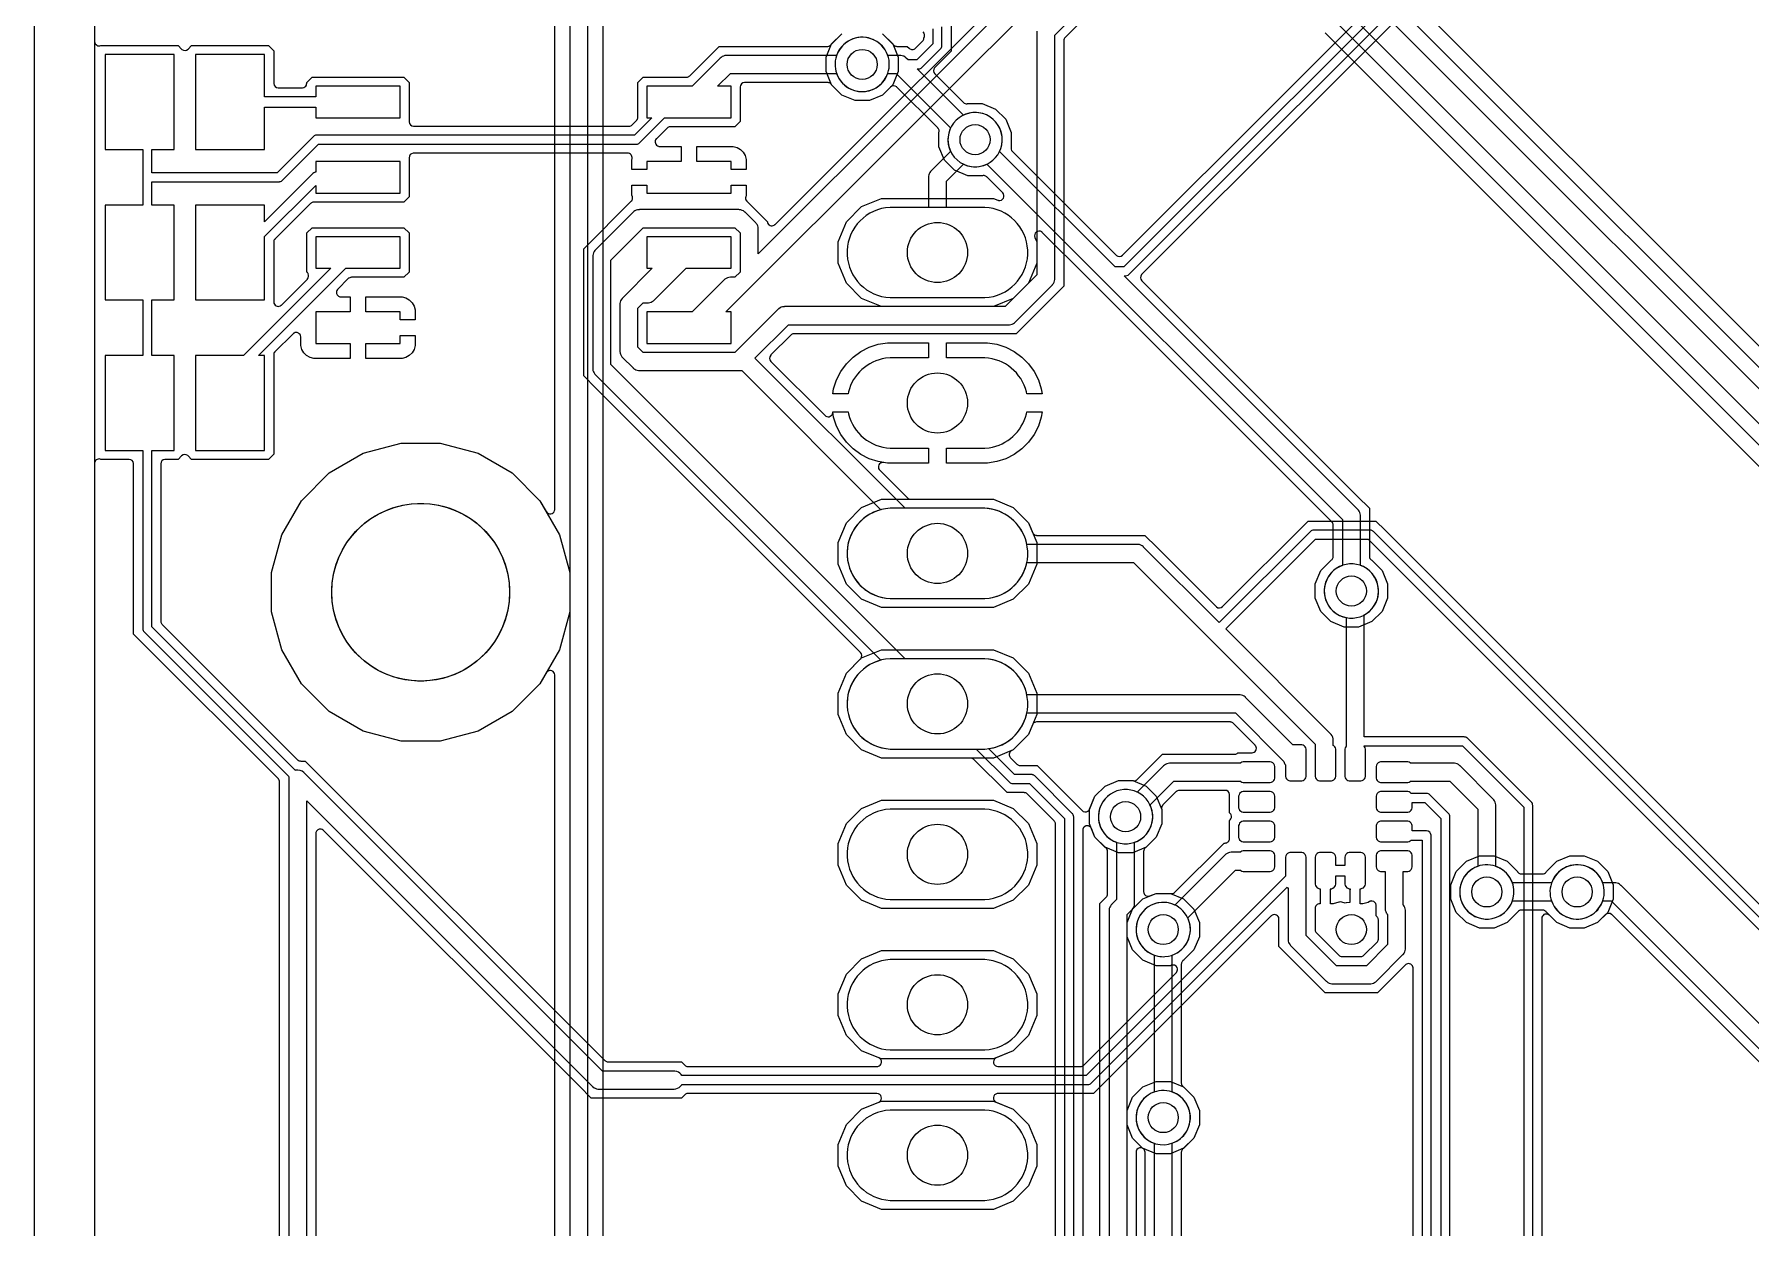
# Model space of a CAD drawing. Header units: millimetres. Extents: x 1.3 to 44.8, y 11.4 to 81.9.
# Drawn here: x 1.27 to 30.23, y 29.89 to 50.04 of the extents above; entities that cross this region are included whole.
import ezdxf

# ---------------------------------------------------------------- set-up
doc = ezdxf.new("R2010")
doc.units = ezdxf.units.MM

msp = doc.modelspace()

# ---------------------------------------------------------------- linework, layer by layer
at = {"layer": '16_copper'}
for points in [[(10.306, 52.11), (10.306, 29.329), (10.041, 29.329), (10.041, 27.821), (11.549, 27.821), (11.549, 29.329), (10.611, 29.329), (10.611, 52.173)], [(10.865, 52.342), (10.865, 29.659)]]:
    msp.add_lwpolyline(points, dxfattribs=at)
for points in [[(10.052, 29.659), (10.052, 39.222), (10.052, 39.223), (10.052, 39.225, 0.645603), (9.923, 39.276), (9.916, 39.268), (9.911, 39.262, 0.009562), (9.91, 39.26), (9.803, 39.075), (9.335, 38.607), (8.761, 38.275), (8.121, 38.104), (7.459, 38.104), (6.819, 38.275), (6.245, 38.607), (5.777, 39.075), (5.445, 39.649), (5.274, 40.289), (5.274, 40.951), (5.445, 41.591), (5.777, 42.165), (6.245, 42.633), (6.819, 42.965), (7.459, 43.136), (8.121, 43.136), (8.761, 42.965), (9.335, 42.633), (9.803, 42.165), (9.91, 41.98), (9.911, 41.979), (9.912, 41.977, 0.645601), (10.049, 41.998), (10.051, 42.008), (10.052, 42.016, 0.009568), (10.052, 42.018), (10.052, 51.973)], [(25.629, 51.658), (19.957, 45.987), (19.954, 45.982, 0.39257), (19.957, 45.879), (23.599, 42.237), (23.8, 42.036), (23.8, 41.224), (23.8, 41.223), (23.8, 41.221, 0.203171), (23.829, 41.165), (23.838, 41.16), (24.012, 40.985), (24.105, 40.761), (24.105, 40.519), (24.012, 40.295), (23.84, 40.123), (23.616, 40.03), (23.374, 40.03), (23.15, 40.123), (22.978, 40.295), (22.885, 40.519), (22.885, 40.761), (22.978, 40.985), (23.152, 41.159), (23.154, 41.16), (23.162, 41.165, 0.155276), (23.187, 41.204), (23.189, 41.214), (23.19, 41.222, 0.007865), (23.19, 41.224), (23.19, 41.752), (23.189, 41.761), (23.188, 41.769, 0.087654), (23.178, 41.794), (23.173, 41.799), (23.168, 41.806), (19.04, 45.934), (18.28, 46.694), (18.275, 46.698), (18.269, 46.703, 0.747777), (18.156, 46.611), (18.186, 46.537), (18.186, 46.173), (18.047, 45.837), (17.79, 45.58), (17.454, 45.441), (15.566, 45.441), (15.23, 45.58), (14.973, 45.837), (14.834, 46.173), (14.834, 46.537), (14.973, 46.873), (15.23, 47.13), (15.566, 47.269), (17.454, 47.269), (17.528, 47.239), (17.535, 47.237), (17.541, 47.235, 0.747787), (17.611, 47.363), (17.343, 47.631), (17.341, 47.632), (17.34, 47.633, 0.20317), (17.28, 47.653), (17.27, 47.65), (17.024, 47.65), (16.8, 47.743), (16.628, 47.915), (16.535, 48.139), (16.535, 48.385), (16.536, 48.387), (16.538, 48.396, 0.155311), (16.529, 48.441), (16.522, 48.45), (16.518, 48.456, 0.007911), (16.516, 48.458), (15.827, 49.147), (15.822, 49.15, 0.39257), (15.719, 49.147), (15.585, 49.013), (15.361, 48.92), (15.119, 48.92), (14.895, 49.013), (14.723, 49.185), (14.63, 49.409), (14.63, 49.651), (14.723, 49.875), (14.895, 50.047)], [(16.434, 50.133), (16.434, 49.879), (16.161, 49.606), (16.014, 49.606), (15.983, 49.638, 0.172365), (15.891, 49.682), (15.875, 49.682), (15.672, 49.682), (15.651, 49.733, 1), (14.829, 49.327), (14.859, 49.275, 0.617657), (15.672, 49.378), (15.812, 49.378), (16.732, 48.458), (16.711, 48.407, 0.663819), (17.343, 47.847), (23.343, 41.847), (23.343, 41.072), (23.292, 41.051, 1), (23.698, 40.229), (23.75, 40.259, 0.617657), (23.647, 41.072), (23.647, 41.91), (23.647, 41.916), (23.647, 41.921, 0.153128), (23.613, 42.006), (23.603, 42.018), (19.659, 45.961), (19.685, 45.961, 0.14431), (19.726, 45.973), (19.732, 45.978), (19.739, 45.984), (25.454, 51.699)], [(25.324, 51.784), (19.653, 46.114), (19.507, 46.114), (17.558, 48.062), (17.579, 48.113, 0.663819), (16.947, 48.673), (16.167, 49.454), (16.192, 49.454, 0.14431), (16.234, 49.466), (16.239, 49.471), (16.246, 49.476), (16.564, 49.794), (16.569, 49.8), (16.574, 49.807, 0.087651), (16.584, 49.831), (16.585, 49.839), (16.586, 49.847), (16.586, 50.165)], [(16.739, 50.26), (16.739, 49.753), (16.465, 49.479), (16.461, 49.474, 0.39257), (16.465, 49.371), (16.947, 48.889), (16.949, 48.888), (16.95, 48.887, 0.20317), (17.01, 48.867), (17.02, 48.87), (17.266, 48.87), (17.49, 48.777), (17.662, 48.605), (17.755, 48.381), (17.755, 48.135), (17.754, 48.133), (17.752, 48.124, 0.155311), (17.761, 48.079), (17.768, 48.07), (17.772, 48.064, 0.007911), (17.774, 48.062), (19.471, 46.365), (19.471, 46.365), (19.526, 46.31), (19.531, 46.306, 0.392527), (19.634, 46.31), (25.149, 51.825)], [(2.286, 50.876), (2.286, 12.522), (2.287, 12.517, 0.392588), (2.362, 12.446), (40.196, 12.446)], [(15.585, 50.047), (15.759, 49.873), (15.76, 49.871), (15.765, 49.863, 0.155365), (15.804, 49.838), (15.814, 49.836), (15.822, 49.835, 0.007957), (15.824, 49.835), (16.001, 49.835), (16.034, 49.802, 0.414222), (16.142, 49.802), (16.259, 49.92), (16.264, 49.927), (16.27, 49.933, 0.087664), (16.28, 49.958), (16.28, 49.965), (16.281, 49.974, 0.331252), (16.269, 50.08)], [(18.504, 21.178), (18.504, 36.704), (18.503, 36.712), (18.502, 36.721, 0.087654), (18.492, 36.745), (18.487, 36.751), (18.482, 36.758), (18.025, 37.214), (18.018, 37.219), (18.012, 37.225, 0.087651), (17.987, 37.235), (17.98, 37.235), (17.971, 37.236), (17.685, 37.236), (17.123, 37.798), (17.117, 37.803), (17.11, 37.809, 0.087651), (17.086, 37.819), (17.078, 37.819), (17.07, 37.821), (15.566, 37.821), (15.23, 37.96), (14.973, 38.217), (14.834, 38.553), (14.834, 38.917), (14.973, 39.253), (15.23, 39.51), (15.566, 39.649), (17.454, 39.649), (17.79, 39.51), (18.047, 39.253), (18.186, 38.917), (18.186, 38.553), (18.047, 38.217), (17.79, 37.96), (17.767, 37.95, 0.458562), (17.731, 37.841), (17.736, 37.835), (17.742, 37.826), (17.852, 37.716), (17.859, 37.711), (17.866, 37.705, 0.087664), (17.89, 37.695), (17.898, 37.695), (17.906, 37.694), (18.192, 37.694), (18.348, 37.537), (18.954, 36.932), (18.961, 36.926), (18.969, 36.92, 0.383473), (19.069, 36.941), (19.072, 36.948), (19.078, 36.957), (19.168, 37.175), (19.34, 37.347), (19.564, 37.44), (19.806, 37.44), (20.03, 37.347), (20.202, 37.175), (20.295, 36.951), (20.295, 36.709), (20.202, 36.485), (20.028, 36.311), (20.026, 36.31), (20.018, 36.305, 0.155365), (19.993, 36.266), (19.991, 36.256), (19.99, 36.248, 0.007957), (19.99, 36.246), (19.99, 35.562), (19.991, 35.553), (19.992, 35.543, 0.383472), (20.077, 35.487), (20.085, 35.489), (20.095, 35.492), (20.199, 35.535), (20.441, 35.535), (20.665, 35.442), (20.837, 35.27), (20.93, 35.046), (20.93, 34.804), (20.837, 34.58), (20.663, 34.406), (20.661, 34.405), (20.653, 34.4, 0.155365), (20.628, 34.361), (20.626, 34.351), (20.625, 34.343, 0.007957), (20.625, 34.341), (20.625, 32.334), (20.625, 32.333), (20.625, 32.331), (20.626, 32.323), (20.626, 32.323), (20.627, 32.322), (20.628, 32.313, 0.009963), (20.629, 32.31), (20.632, 32.303), (20.633, 32.302), (20.634, 32.301), (20.637, 32.293, 0.010141), (20.639, 32.29), (20.643, 32.286), (20.645, 32.284), (20.647, 32.282), (20.651, 32.277, 0.01039), (20.654, 32.275), (20.659, 32.272), (20.661, 32.27), (20.663, 32.269), (20.837, 32.095), (20.93, 31.871), (20.93, 31.629), (20.837, 31.405), (20.665, 31.233), (20.441, 31.14), (20.199, 31.14), (19.968, 31.236), (19.959, 31.238), (19.949, 31.241, 0.383481), (19.865, 31.184), (19.864, 31.176), (19.863, 31.166), (19.863, 24.122)], [(18.809, 21.304), (18.809, 36.83), (18.807, 36.838), (18.807, 36.847, 0.087654), (18.797, 36.871), (18.792, 36.877), (18.786, 36.884), (18.151, 37.519), (18.145, 37.524), (18.138, 37.529, 0.087651), (18.114, 37.539), (18.106, 37.54), (18.098, 37.541), (17.812, 37.541), (17.373, 37.979), (17.384, 37.98, 0.906347), (17.309, 39.497), (15.711, 39.497), (15.636, 39.49, 0.906347), (15.711, 37.973), (17.164, 37.973), (17.726, 37.411), (17.733, 37.406), (17.739, 37.401, 0.087651), (17.764, 37.391), (17.771, 37.39), (17.78, 37.389), (18.066, 37.389), (18.656, 36.798), (18.656, 21.273)], [(19.71, 24.028), (19.71, 35.178), (19.793, 35.26), (19.796, 35.264), (19.801, 35.268, 0.153125), (19.837, 35.352), (19.837, 35.368), (19.837, 36.398), (19.888, 36.419, 1), (19.482, 37.241), (19.43, 37.211, 0.617657), (19.533, 36.398), (19.533, 35.431), (19.45, 35.348), (19.447, 35.344), (19.442, 35.34, 0.153125), (19.406, 35.256), (19.406, 35.241), (19.406, 23.964)], [(19.253, 23.838), (19.253, 35.367), (19.358, 35.472), (19.363, 35.478), (19.368, 35.485, 0.087651), (19.378, 35.509), (19.379, 35.517), (19.38, 35.525), (19.38, 36.246), (19.38, 36.247), (19.38, 36.249, 0.203178), (19.351, 36.305), (19.342, 36.311), (19.168, 36.485), (19.108, 36.631), (19.107, 36.632), (19.106, 36.634, 0.061759), (19.097, 36.649), (19.095, 36.651), (19.095, 36.652), (19.091, 36.655), (19.087, 36.659, 0.026522), (19.081, 36.664), (19.079, 36.665), (19.078, 36.666), (19.074, 36.668), (19.069, 36.671, 0.026514), (19.061, 36.674), (19.059, 36.674), (19.058, 36.675), (19.054, 36.675), (19.048, 36.677, 0.026523), (19.04, 36.678), (19.038, 36.678), (19.037, 36.678), (19.037, 36.678), (19.035, 36.677), (19.033, 36.677), (19.026, 36.677, 0.026518), (19.018, 36.675), (19.016, 36.675), (19.016, 36.674), (19.013, 36.673), (19.012, 36.673), (19.005, 36.671, 0.026515), (18.998, 36.667), (18.996, 36.666), (18.996, 36.665), (18.993, 36.663), (18.993, 36.663), (18.987, 36.659, 0.026517), (18.981, 36.653), (18.98, 36.652), (18.98, 36.651), (18.977, 36.647), (18.973, 36.642, 0.026524), (18.969, 36.635), (18.968, 36.634), (18.968, 36.633), (18.966, 36.628), (18.964, 36.622, 0.026518), (18.962, 36.614), (18.962, 36.613), (18.962, 36.612), (18.962, 36.607), (18.961, 36.602), (18.961, 21.399)]]:
    msp.add_lwpolyline(points, format="xyb", dxfattribs=at)
for points in [[(17.384, 45.6, 0.906347), (17.309, 47.117), (15.711, 47.117), (15.636, 47.11, 0.906347), (15.711, 45.593), (17.309, 45.593)], [(14.743, 43.967), (14.757, 44.053), (14.806, 44.205), (14.879, 44.348), (14.973, 44.477), (15.086, 44.59), (15.215, 44.684), (15.358, 44.757), (15.51, 44.806), (15.668, 44.831), (16.358, 44.831), (16.358, 44.577), (15.711, 44.577), (15.636, 44.57, 0.303346), (15.008, 44), (15.001, 43.967)], [(18.019, 43.967), (18.012, 44, 0.330355), (17.309, 44.577), (16.662, 44.577), (16.662, 44.831), (17.352, 44.831), (17.51, 44.806), (17.662, 44.757), (17.805, 44.684), (17.934, 44.59), (18.047, 44.477), (18.141, 44.348), (18.214, 44.205), (18.263, 44.053), (18.277, 43.967)], [(15.668, 42.799), (15.51, 42.824), (15.358, 42.873), (15.215, 42.946), (15.086, 43.04), (14.973, 43.153), (14.879, 43.282), (14.806, 43.425), (14.757, 43.577), (14.743, 43.663), (15.001, 43.663), (15.008, 43.63, 0.330355), (15.711, 43.053), (16.358, 43.053), (16.358, 42.799)], [(16.662, 42.799), (16.662, 43.053), (17.309, 43.053), (17.384, 43.06, 0.303346), (18.012, 43.63), (18.019, 43.663), (18.277, 43.663), (18.263, 43.577), (18.214, 43.425), (18.141, 43.282), (18.047, 43.153), (17.934, 43.04), (17.805, 42.946), (17.662, 42.873), (17.51, 42.824), (17.352, 42.799)], [(17.384, 40.52, 0.906347), (17.309, 42.037), (15.711, 42.037), (15.636, 42.03, 0.906347), (15.711, 40.513), (17.309, 40.513)], [(17.384, 35.44, 0.906347), (17.309, 36.957), (15.711, 36.957), (15.636, 36.95, 0.906347), (15.711, 35.433), (17.309, 35.433)], [(25.66, 34.95), (25.436, 35.043), (25.264, 35.215), (25.171, 35.439), (25.171, 35.681), (25.264, 35.905), (25.436, 36.077), (25.66, 36.17), (25.902, 36.17), (26.126, 36.077), (26.3, 35.903), (26.301, 35.901), (26.306, 35.893, 0.145663), (26.345, 35.868), (26.355, 35.866), (26.363, 35.865, 0.00724), (26.365, 35.865), (26.721, 35.865), (26.722, 35.865), (26.724, 35.865, 0.203178), (26.78, 35.894), (26.786, 35.903), (26.96, 36.077), (27.184, 36.17), (27.426, 36.17), (27.65, 36.077), (27.822, 35.905), (27.915, 35.681), (27.915, 35.439), (27.822, 35.215), (27.65, 35.043), (27.426, 34.95), (27.184, 34.95), (26.96, 35.043), (26.786, 35.217), (26.785, 35.219), (26.78, 35.227, 0.155365), (26.741, 35.252), (26.731, 35.254), (26.723, 35.255, 0.007957), (26.721, 35.255), (26.365, 35.255), (26.364, 35.255), (26.362, 35.255, 0.203178), (26.306, 35.226), (26.3, 35.217), (26.126, 35.043), (25.902, 34.95)], [(25.87, 35.111, 0.264713), (26.213, 35.408), (26.873, 35.408), (26.894, 35.357, 1), (27.716, 35.763), (27.686, 35.815, 0.617657), (26.873, 35.712), (26.213, 35.712), (26.192, 35.763, 1), (25.37, 35.357), (25.4, 35.305, 0.267948), (25.811, 35.103)], [(20.409, 31.301, 0.762538), (20.472, 32.182), (20.472, 34.493), (20.523, 34.514, 1), (20.117, 35.336), (20.065, 35.306, 0.617657), (20.168, 34.493), (20.168, 32.182), (20.117, 32.161, 0.82068), (20.35, 31.293)], [(17.384, 32.9, 0.906347), (17.309, 34.417), (15.711, 34.417), (15.636, 34.41, 0.906347), (15.711, 32.893), (17.309, 32.893)], [(17.384, 30.36, 0.906347), (17.309, 31.877), (15.711, 31.877), (15.636, 31.87, 0.906347), (15.711, 30.353), (17.309, 30.353)]]:
    msp.add_lwpolyline(points, format="xyb", close=True, dxfattribs=at)
for points in [[(15.566, 40.361), (15.23, 40.5), (14.973, 40.757), (14.834, 41.093), (14.834, 41.457), (14.973, 41.793), (15.23, 42.05), (15.566, 42.189), (17.454, 42.189), (17.79, 42.05), (18.047, 41.793), (18.186, 41.457), (18.186, 41.093), (18.047, 40.757), (17.79, 40.5), (17.454, 40.361)], [(15.566, 35.281), (15.23, 35.42), (14.973, 35.677), (14.834, 36.013), (14.834, 36.377), (14.973, 36.713), (15.23, 36.97), (15.566, 37.109), (17.454, 37.109), (17.79, 36.97), (18.047, 36.713), (18.186, 36.377), (18.186, 36.013), (18.047, 35.677), (17.79, 35.42), (17.454, 35.281)], [(15.566, 32.741), (15.23, 32.88), (14.973, 33.137), (14.834, 33.473), (14.834, 33.837), (14.973, 34.173), (15.23, 34.43), (15.566, 34.569), (17.454, 34.569), (17.79, 34.43), (18.047, 34.173), (18.186, 33.837), (18.186, 33.473), (18.047, 33.137), (17.79, 32.88), (17.454, 32.741)], [(15.566, 30.201), (15.23, 30.34), (14.973, 30.597), (14.834, 30.933), (14.834, 31.297), (14.973, 31.633), (15.23, 31.89), (15.566, 32.029), (17.454, 32.029), (17.79, 31.89), (18.047, 31.633), (18.186, 31.297), (18.186, 30.933), (18.047, 30.597), (17.79, 30.34), (17.454, 30.201)]]:
    msp.add_lwpolyline(points, close=True, dxfattribs=at)
at = {"layer": '1_copper'}
for points in [[(2.286, 62.277), (2.286, 49.917), (2.286, 49.914), (2.286, 49.911, 0.462204), (2.394, 49.847), (3.695, 49.847), (3.756, 49.787), (3.761, 49.783, 0.39257), (3.864, 49.787), (3.925, 49.847), (5.219, 49.847), (5.309, 49.758), (5.309, 49.212), (5.309, 49.207, 0.392588), (5.385, 49.136), (5.791, 49.136), (5.797, 49.137, 0.274649), (5.861, 49.181), (5.862, 49.187, 0.06361), (5.867, 49.212), (5.867, 49.225), (5.957, 49.314), (7.505, 49.314), (7.595, 49.225), (7.595, 48.565), (7.595, 48.559, 0.392588), (7.671, 48.489), (11.304, 48.489), (11.312, 48.49), (11.321, 48.49, 0.087654), (11.345, 48.501), (11.351, 48.506), (11.358, 48.511), (11.433, 48.586), (11.436, 48.591), (11.437, 48.591), (11.438, 48.593), (11.438, 48.593), (11.444, 48.6, 0.01577), (11.446, 48.604), (11.448, 48.608), (11.449, 48.61), (11.45, 48.613), (11.453, 48.62, 0.015767), (11.454, 48.624), (11.454, 48.628), (11.455, 48.631), (11.455, 48.635), (11.455, 48.64), (11.455, 49.225), (11.545, 49.314), (12.275, 49.314), (12.284, 49.315), (12.292, 49.316, 0.087654), (12.317, 49.326), (12.322, 49.331), (12.329, 49.336), (12.828, 49.835), (14.656, 49.835), (14.657, 49.835), (14.659, 49.835, 0.203178), (14.715, 49.864), (14.721, 49.873), (14.895, 50.047)], [(15.585, 50.047), (15.757, 49.875), (15.85, 49.651), (15.85, 49.409), (15.757, 49.185), (15.585, 49.013), (15.361, 48.92), (15.119, 48.92), (14.895, 49.013), (14.721, 49.187), (14.72, 49.189), (14.715, 49.197, 0.155365), (14.676, 49.222), (14.666, 49.224), (14.658, 49.225, 0.007957), (14.656, 49.225), (13.259, 49.225), (13.253, 49.224, 0.392588), (13.183, 49.149), (13.183, 48.565), (13.093, 48.476), (12.001, 48.476), (11.992, 48.475), (11.984, 48.474, 0.087654), (11.959, 48.464), (11.954, 48.459), (11.947, 48.454), (11.769, 48.276), (11.767, 48.274), (11.765, 48.272, 0.54841), (11.802, 48.149), (11.811, 48.147), (11.818, 48.146, 0.015781), (11.823, 48.146), (12.186, 48.146), (12.186, 47.892), (11.608, 47.892), (11.608, 47.758), (11.354, 47.758), (11.354, 47.925), (11.357, 47.935, 0.029503), (11.358, 47.944), (11.358, 47.945, 0.455118), (11.283, 48.031), (7.671, 48.031), (7.665, 48.031, 0.392588), (7.595, 47.955), (7.595, 47.295), (7.505, 47.206), (5.986, 47.206), (5.978, 47.205), (5.969, 47.204, 0.087654), (5.945, 47.194), (5.939, 47.189), (5.932, 47.184), (5.331, 46.582), (5.326, 46.575), (5.32, 46.569, 0.087651), (5.31, 46.544), (5.31, 46.537), (5.309, 46.528), (5.309, 45.521), (5.309, 45.518), (5.309, 45.516, 0.54841), (5.422, 45.455), (5.429, 45.46), (5.435, 45.464, 0.015772), (5.439, 45.467), (5.878, 45.907), (5.881, 45.911, 0.294787), (5.893, 45.993), (5.891, 45.998, 0.048468), (5.878, 46.015), (5.867, 46.025), (5.867, 46.685), (5.957, 46.774), (7.505, 46.774), (7.595, 46.685), (7.595, 46.025), (7.505, 45.936), (6.621, 45.936), (6.613, 45.935), (6.604, 45.934, 0.087654), (6.58, 45.924), (6.574, 45.919), (6.567, 45.914), (6.39, 45.736), (6.388, 45.733), (6.386, 45.732, 0.54841), (6.423, 45.609), (6.431, 45.607), (6.439, 45.606, 0.015781), (6.443, 45.606), (6.598, 45.606), (6.598, 45.352), (6.02, 45.352), (6.02, 44.818), (6.598, 44.818), (6.598, 44.564), (5.986, 44.564), (5.922, 44.582), (5.864, 44.615), (5.817, 44.662), (5.783, 44.72), (5.766, 44.785), (5.766, 44.928), (5.765, 44.931), (5.766, 44.934, 0.54841), (5.652, 44.995), (5.645, 44.989), (5.639, 44.985, 0.015772), (5.636, 44.982), (5.331, 44.677), (5.326, 44.67), (5.32, 44.664, 0.087651), (5.31, 44.639), (5.31, 44.632), (5.309, 44.623), (5.309, 42.952), (5.219, 42.863), (3.925, 42.863), (3.864, 42.923), (3.859, 42.927, 0.392527), (3.756, 42.923), (3.695, 42.863), (3.48, 42.863), (3.474, 42.862, 0.392588), (3.404, 42.786), (3.404, 40.131), (3.405, 40.123), (3.405, 40.114, 0.087654), (3.416, 40.09), (3.421, 40.084), (3.426, 40.077), (5.711, 37.792), (5.718, 37.787), (5.724, 37.782, 0.087651), (5.749, 37.772), (5.756, 37.771), (5.765, 37.77), (5.841, 37.77), (10.899, 32.712), (10.906, 32.707), (10.912, 32.702, 0.087651), (10.937, 32.692), (10.944, 32.691), (10.953, 32.69), (12.191, 32.69), (12.245, 32.636), (12.252, 32.631), (12.258, 32.625, 0.087651), (12.283, 32.615), (12.29, 32.615), (12.299, 32.614), (15.49, 32.614), (15.496, 32.615), (15.503, 32.615, 0.74779), (15.519, 32.76), (15.23, 32.88), (14.973, 33.137), (14.834, 33.473), (14.834, 33.837), (14.973, 34.173), (15.23, 34.43), (15.566, 34.569), (17.454, 34.569), (17.79, 34.43), (18.047, 34.173), (18.186, 33.837), (18.186, 33.473), (18.047, 33.137), (17.79, 32.88), (17.501, 32.76), (17.495, 32.757), (17.489, 32.754, 0.747777), (17.53, 32.614), (18.924, 32.614), (18.932, 32.615), (18.941, 32.615, 0.087654), (18.965, 32.626), (18.971, 32.631), (18.978, 32.636), (20.539, 34.197), (20.543, 34.203), (20.548, 34.208, 0.037219), (20.554, 34.221), (20.557, 34.227), (20.558, 34.231), (20.559, 34.235, 0.344535), (20.519, 34.319), (20.515, 34.321), (20.511, 34.323, 0.147906), (20.456, 34.321), (20.441, 34.315), (20.199, 34.315), (19.975, 34.408), (19.803, 34.58), (19.71, 34.804), (19.71, 35.046), (19.803, 35.27), (19.975, 35.442), (20.199, 35.535), (20.445, 35.535), (20.447, 35.534), (20.456, 35.532, 0.155311), (20.501, 35.541), (20.51, 35.548), (20.516, 35.552, 0.007911), (20.518, 35.554), (21.349, 36.385), (21.364, 36.385, 0.414214), (21.44, 36.461), (21.44, 36.767), (21.45, 36.776, 0.304972), (21.466, 36.859), (21.465, 36.862, 0.062487), (21.45, 36.884), (21.44, 36.893), (21.44, 37.199), (21.44, 37.205, 0.392588), (21.364, 37.275), (20.593, 37.275), (20.584, 37.274), (20.576, 37.273, 0.087654), (20.551, 37.263), (20.546, 37.258), (20.539, 37.253), (20.314, 37.028), (20.313, 37.026), (20.312, 37.025, 0.20317), (20.292, 36.965), (20.295, 36.955), (20.295, 36.709), (20.202, 36.485), (20.03, 36.313), (19.806, 36.22), (19.564, 36.22), (19.34, 36.313), (19.168, 36.485), (19.075, 36.709), (19.075, 36.951), (19.168, 37.175), (19.34, 37.347), (19.564, 37.44), (19.81, 37.44), (19.812, 37.439), (19.821, 37.437, 0.155311), (19.866, 37.446), (19.875, 37.453), (19.881, 37.457, 0.007911), (19.883, 37.459), (20.309, 37.885), (21.527, 37.885), (21.535, 37.886), (21.544, 37.887, 0.068052), (21.568, 37.897), (21.574, 37.902), (21.581, 37.907), (21.581, 37.907), (21.815, 37.907), (21.818, 37.908), (21.821, 37.908, 0.54841), (21.882, 38.021), (21.876, 38.028), (21.872, 38.034, 0.015772), (21.869, 38.037), (21.499, 38.408), (21.492, 38.413), (21.485, 38.418, 0.087651), (21.461, 38.428), (21.454, 38.429), (21.445, 38.43), (18.186, 38.43), (18.185, 38.43), (18.183, 38.43, 0.218346), (18.127, 38.401), (18.121, 38.392), (18.117, 38.385, 0.007876), (18.116, 38.383), (18.047, 38.217), (17.79, 37.96), (17.454, 37.821), (15.566, 37.821), (15.23, 37.96), (14.973, 38.217), (14.834, 38.553), (14.834, 38.917), (14.973, 39.253), (15.213, 39.493), (15.216, 39.498, 0.39257), (15.213, 39.601), (10.742, 44.072), (10.541, 44.273), (10.541, 46.417), (11.343, 47.219), (11.347, 47.225), (11.352, 47.23, 0.093899), (11.363, 47.257), (11.364, 47.264), (11.365, 47.272, 0.015624), (11.365, 47.278), (11.363, 47.285), (11.363, 47.292), (11.354, 47.325), (11.354, 47.492), (11.608, 47.492), (11.608, 47.358), (13.03, 47.358), (13.03, 47.492), (13.284, 47.492), (13.284, 47.325), (13.275, 47.292, 0.218345), (13.286, 47.23), (13.291, 47.225), (13.295, 47.219), (13.439, 47.075), (13.641, 46.873), (13.642, 46.868), (13.643, 46.86, 0.481315), (13.753, 46.815), (13.76, 46.821), (13.766, 46.825, 0.015772), (13.77, 46.828), (18.682, 51.74)], [(18.7, 51.543), (13.487, 46.33), (13.487, 46.748), (13.487, 46.754), (13.487, 46.759, 0.153128), (13.453, 46.844), (13.443, 46.856), (13.264, 47.034), (13.26, 47.038), (13.256, 47.042, 0.153125), (13.172, 47.078), (13.156, 47.079), (11.482, 47.079), (11.476, 47.078), (11.47, 47.078, 0.153128), (11.385, 47.045), (11.374, 47.034), (10.738, 46.399), (10.734, 46.394), (10.73, 46.39, 0.153125), (10.694, 46.306), (10.693, 46.291), (10.693, 44.399), (10.694, 44.394), (10.694, 44.388, 0.153128), (10.728, 44.303), (10.738, 44.291), (15.556, 39.473), (15.491, 39.453, 0.820679), (15.711, 37.973), (17.309, 37.973), (17.384, 37.98, 0.303346), (18.012, 38.55), (18.019, 38.583), (21.54, 38.583), (22.358, 37.764), (22.358, 37.76, 0.101645), (22.383, 37.703), (22.383, 37.703), (22.383, 37.511), (22.389, 37.489), (22.4, 37.469), (22.417, 37.452), (22.437, 37.441), (22.459, 37.435), (22.657, 37.435), (22.679, 37.441), (22.699, 37.452), (22.715, 37.469), (22.727, 37.489), (22.733, 37.511), (22.733, 37.969), (22.727, 37.991), (22.715, 38.011), (22.699, 38.028), (22.679, 38.039), (22.657, 38.045), (22.508, 38.045), (21.71, 38.843), (21.706, 38.846), (21.702, 38.851, 0.153125), (21.618, 38.887), (21.603, 38.887), (18.019, 38.887), (18.012, 38.92, 0.330355), (17.309, 39.497), (15.964, 39.497), (10.998, 44.462), (10.998, 46.228), (11.545, 46.774), (13.093, 46.774), (13.183, 46.685), (13.183, 46.025), (13.093, 45.936), (13.018, 45.936, 0.172369), (12.921, 45.902), (12.91, 45.891), (12.37, 45.352), (11.608, 45.352), (11.608, 44.818), (13.03, 44.818), (13.03, 45.352), (12.94, 45.352), (18.871, 51.283)], [(23.723, 50.71), (40.513, 33.92), (40.513, 29.235), (40.366, 29.235), (39.98, 28.849), (39.98, 28.301), (40.366, 27.915), (40.914, 27.915), (41.3, 28.301), (41.3, 28.849), (40.914, 29.235), (40.767, 29.235), (40.767, 33.973), (40.766, 33.978), (40.767, 33.983, 0.111436), (40.75, 34.037), (40.745, 34.042), (40.74, 34.051), (40.734, 34.057), (40.73, 34.062), (23.94, 50.853)], [(34.344, 31.169), (23.866, 41.646), (23.86, 41.651), (23.853, 41.657, 0.087651), (23.829, 41.667), (23.821, 41.668), (23.812, 41.669), (22.86, 41.669), (22.852, 41.667), (22.843, 41.667, 0.087654), (22.819, 41.657), (22.813, 41.652), (22.806, 41.646), (21.266, 40.107), (19.99, 41.383), (19.986, 41.386), (19.982, 41.391, 0.153125), (19.898, 41.427), (19.883, 41.427), (18.019, 41.427), (18.012, 41.46, 0.330355), (17.309, 42.037), (15.964, 42.037), (13.43, 44.571), (13.994, 45.136), (17.714, 45.136), (17.72, 45.136), (17.725, 45.136, 0.153128), (17.81, 45.17), (17.822, 45.18), (18.447, 45.805), (18.45, 45.81), (18.454, 45.814, 0.153125), (18.49, 45.897), (18.491, 45.913), (18.491, 50.026), (19.113, 50.648)], [(19.154, 50.473), (18.666, 49.985), (18.661, 49.978), (18.655, 49.972, 0.087651), (18.645, 49.947), (18.645, 49.94), (18.644, 49.931), (18.644, 45.787), (17.84, 44.983), (14.089, 44.983), (14.081, 44.982), (14.072, 44.982, 0.087654), (14.048, 44.971), (14.048, 44.971), (14.042, 44.966), (14.035, 44.961), (13.699, 44.625), (13.696, 44.62, 0.39257), (13.699, 44.517), (14.613, 43.603), (14.62, 43.597), (14.627, 43.592, 0.566438), (14.743, 43.652), (14.743, 43.659), (14.743, 43.663), (15.001, 43.663), (15.008, 43.63, 0.330355), (15.711, 43.053), (16.358, 43.053), (16.358, 42.799), (15.668, 42.799), (15.601, 42.81), (15.593, 42.81), (15.584, 42.81, 0.566437), (15.525, 42.693), (15.53, 42.688), (15.536, 42.68), (16.004, 42.212), (16.011, 42.207), (16.018, 42.201, 0.087651), (16.042, 42.191), (16.05, 42.191), (16.058, 42.189), (17.454, 42.189), (17.79, 42.05), (18.047, 41.793), (18.116, 41.627), (18.117, 41.625), (18.117, 41.624, 0.21835), (18.166, 41.583), (18.176, 41.581), (18.184, 41.58, 0.007886), (18.186, 41.58), (20.009, 41.58), (20.21, 41.379), (21.213, 40.376), (21.217, 40.373, 0.39257), (21.32, 40.376), (22.765, 41.821), (23.907, 41.821), (24.063, 41.665), (33.982, 31.746)], [(5.867, 28.575), (5.867, 37.097), (10.687, 32.277), (10.692, 32.274), (10.696, 32.269, 0.153125), (10.779, 32.233), (10.795, 32.233), (12.065, 32.233), (12.096, 32.236, 0.205418), (12.194, 32.304), (12.196, 32.309), (19.05, 32.309), (19.058, 32.31), (19.067, 32.311, 0.087654), (19.091, 32.321), (19.097, 32.326), (19.104, 32.331), (22.411, 35.638), (22.417, 35.632), (22.426, 35.627), (22.426, 34.764), (22.426, 34.759), (22.426, 34.753, 0.153128), (22.46, 34.668), (22.47, 34.657), (23.072, 34.055), (23.076, 34.052), (23.08, 34.047, 0.153125), (23.164, 34.011), (23.179, 34.011), (23.811, 34.011), (23.816, 34.011), (23.822, 34.011, 0.153128), (23.907, 34.045), (23.918, 34.055), (24.365, 34.502), (24.368, 34.506), (24.373, 34.51, 0.153125), (24.409, 34.594), (24.409, 34.609), (24.409, 35.241), (24.409, 35.246), (24.409, 35.252, 0.153128), (24.375, 35.337), (24.37, 35.342), (24.37, 35.905), (24.447, 35.905), (24.469, 35.911), (24.489, 35.922), (24.505, 35.939), (24.517, 35.959), (24.523, 35.981), (24.523, 36.179), (24.517, 36.201), (24.505, 36.221), (24.489, 36.238), (24.469, 36.249), (24.447, 36.255), (23.989, 36.255), (23.967, 36.249), (23.947, 36.238), (23.93, 36.221), (23.919, 36.201), (23.913, 36.179), (23.913, 35.981), (23.919, 35.959), (23.93, 35.939), (23.947, 35.922), (23.967, 35.911), (23.989, 35.905), (24.065, 35.905), (24.065, 35.28), (24.066, 35.274), (24.066, 35.268, 0.092193), (24.081, 35.215), (24.083, 35.209), (24.088, 35.201), (24.093, 35.193, 0.015973), (24.1, 35.184), (24.105, 35.178), (24.105, 34.672), (23.748, 34.315), (23.242, 34.315), (22.73, 34.827), (22.73, 35.682), (22.733, 35.691), (22.733, 36.149), (22.727, 36.171), (22.715, 36.191), (22.699, 36.208), (22.679, 36.219), (22.657, 36.225), (22.459, 36.225), (22.437, 36.219), (22.417, 36.208), (22.4, 36.191), (22.389, 36.171), (22.383, 36.149), (22.383, 35.826), (19.018, 32.461), (12.196, 32.461), (12.186, 32.478, 0.205411), (12.081, 32.537), (12.065, 32.537), (10.858, 32.537), (5.823, 37.573), (5.821, 37.574), (5.82, 37.575, 0.258803), (5.677, 37.613), (5.676, 37.612), (3.251, 40.037), (3.251, 43.015), (3.632, 43.015), (3.632, 44.615), (3.251, 44.615), (3.251, 45.555), (3.632, 45.555), (3.632, 47.155), (3.251, 47.155), (3.251, 47.549), (5.397, 47.549), (5.406, 47.55), (5.414, 47.551, 0.087654), (5.439, 47.561), (5.444, 47.566), (5.451, 47.571), (6.064, 48.184), (11.43, 48.184), (11.438, 48.185), (11.447, 48.186, 0.087654), (11.471, 48.196), (11.477, 48.201), (11.484, 48.206), (11.906, 48.628), (13.03, 48.628), (13.03, 49.162), (12.801, 49.162), (13.017, 49.378), (14.808, 49.378), (14.829, 49.327, 1), (15.651, 49.733), (15.621, 49.785, 0.617657), (14.808, 49.682), (12.954, 49.682), (12.948, 49.682), (12.943, 49.682, 0.153128), (12.858, 49.648), (12.846, 49.638), (12.37, 49.162), (11.608, 49.162), (11.608, 48.628), (11.691, 48.628), (11.398, 48.336), (6.033, 48.336), (6.024, 48.335), (6.016, 48.334, 0.087654), (5.991, 48.324), (5.986, 48.319), (5.979, 48.314), (5.366, 47.701), (3.251, 47.701), (3.251, 48.095), (3.632, 48.095), (3.632, 49.695), (2.464, 49.695), (2.464, 48.095), (3.099, 48.095), (3.099, 47.155), (2.464, 47.155), (2.464, 45.555), (3.099, 45.555), (3.099, 44.615), (2.464, 44.615), (2.464, 43.015), (3.099, 43.015), (3.099, 40.005), (3.1, 39.997), (3.101, 39.988, 0.087654), (3.111, 39.964), (3.116, 39.958), (3.121, 39.951), (5.568, 37.504), (5.567, 37.498), (5.564, 37.484, 0.006245), (5.563, 37.481), (5.563, 37.465), (5.563, 28.638)], [(18.186, 50.089), (18.186, 45.976), (17.651, 45.441), (13.931, 45.441), (13.925, 45.44), (13.92, 45.44, 0.153128), (13.835, 45.406), (13.823, 45.396), (13.093, 44.666), (11.545, 44.666), (11.455, 44.755), (11.455, 45.415), (11.545, 45.504), (11.62, 45.504), (11.626, 45.505), (11.632, 45.505, 0.153128), (11.717, 45.538), (11.728, 45.549), (12.268, 46.088), (13.03, 46.088), (13.03, 46.622), (11.608, 46.622), (11.608, 46.088), (11.698, 46.088), (11.195, 45.586), (11.192, 45.581), (11.187, 45.577, 0.153125), (11.151, 45.494), (11.151, 45.478), (11.151, 44.692), (11.151, 44.686), (11.151, 44.681, 0.153128), (11.185, 44.596), (11.195, 44.584), (11.374, 44.406), (11.378, 44.402), (11.382, 44.398, 0.153125), (11.466, 44.362), (11.482, 44.361), (13.208, 44.361), (15.556, 42.013), (15.491, 41.993, 0.820679), (15.711, 40.513), (17.309, 40.513), (17.384, 40.52, 0.303346), (18.012, 41.09), (18.019, 41.123), (19.82, 41.123), (22.885, 38.057), (22.885, 37.978), (22.883, 37.969), (22.883, 37.511), (22.889, 37.489), (22.9, 37.469), (22.917, 37.452), (22.937, 37.441), (22.959, 37.435), (23.157, 37.435), (23.179, 37.441), (23.199, 37.452), (23.215, 37.469), (23.227, 37.489), (23.233, 37.511), (23.233, 37.969), (23.227, 37.991), (23.215, 38.011), (23.199, 38.028), (23.19, 38.033), (23.19, 38.12, 0.172369), (23.156, 38.216), (23.145, 38.228), (21.374, 39.999), (22.892, 41.516), (23.781, 41.516), (34.214, 31.083)], [(5.41, 29.481), (5.41, 37.415), (5.409, 37.423), (5.408, 37.432, 0.087654), (5.398, 37.456), (5.393, 37.462), (5.388, 37.469), (3.103, 39.754), (2.946, 39.91), (2.946, 42.786), (2.946, 42.792, 0.392588), (2.87, 42.863), (2.394, 42.863), (2.394, 42.863, 0.458572), (2.289, 42.814), (2.288, 42.805), (2.286, 42.798, 0.015832), (2.286, 42.793), (2.286, 12.522)], [(26.556, 24.841), (26.556, 37.02), (26.554, 37.029), (26.554, 37.037, 0.087654), (26.544, 37.062), (26.539, 37.067), (26.533, 37.074), (25.454, 38.154), (25.447, 38.159), (25.441, 38.164, 0.087651), (25.416, 38.174), (25.409, 38.175), (25.4, 38.176), (23.71, 38.176), (23.71, 40.236), (23.75, 40.259, 1), (23.24, 41.021), (23.193, 40.984, 0.621724), (23.405, 40.191), (23.405, 38.016), (23.4, 38.011), (23.389, 37.991), (23.383, 37.969), (23.383, 37.511), (23.389, 37.489), (23.4, 37.469), (23.417, 37.452), (23.437, 37.441), (23.459, 37.435), (23.657, 37.435), (23.679, 37.441), (23.699, 37.452), (23.715, 37.469), (23.727, 37.489), (23.733, 37.511), (23.733, 37.969), (23.727, 37.991), (23.715, 38.011), (23.71, 38.016), (23.71, 38.024), (25.368, 38.024), (26.403, 36.989), (26.403, 24.841)], [(25.159, 26.035), (25.159, 36.83), (25.157, 36.838), (25.157, 36.847, 0.087654), (25.147, 36.871), (25.142, 36.877), (25.136, 36.884), (24.819, 37.201), (24.812, 37.206), (24.806, 37.212, 0.087651), (24.781, 37.222), (24.774, 37.223), (24.765, 37.224), (24.503, 37.224), (24.489, 37.238), (24.469, 37.249), (24.447, 37.255), (23.989, 37.255), (23.967, 37.249), (23.947, 37.238), (23.93, 37.221), (23.919, 37.201), (23.913, 37.179), (23.913, 36.981), (23.919, 36.959), (23.93, 36.939), (23.947, 36.922), (23.967, 36.911), (23.989, 36.905), (24.447, 36.905), (24.469, 36.911), (24.489, 36.922), (24.505, 36.939), (24.517, 36.959), (24.523, 36.981), (24.523, 37.071), (24.733, 37.071), (25.006, 36.798), (25.006, 26.067)], [(24.536, 28.384), (24.536, 34.274), (24.536, 34.277), (24.536, 34.279, 0.54841), (24.423, 34.34), (24.416, 34.335), (24.41, 34.331, 0.015772), (24.406, 34.328), (24.138, 34.059), (23.937, 33.858), (23.053, 33.858), (22.273, 34.638), (22.273, 35.101), (22.273, 35.104), (22.273, 35.107, 0.54841), (22.16, 35.168), (22.153, 35.162), (22.147, 35.158, 0.015772), (22.143, 35.155), (19.301, 32.313), (19.145, 32.156), (17.53, 32.156), (17.524, 32.155), (17.517, 32.155, 0.74779), (17.501, 32.01), (17.79, 31.89), (18.047, 31.633), (18.186, 31.297), (18.186, 30.933), (18.047, 30.597), (17.79, 30.34), (17.454, 30.201), (15.566, 30.201), (15.23, 30.34), (14.973, 30.597), (14.834, 30.933), (14.834, 31.297), (14.973, 31.633), (15.23, 31.89), (15.519, 32.01), (15.525, 32.013), (15.531, 32.016, 0.747777), (15.49, 32.156), (12.299, 32.156), (12.291, 32.155), (12.282, 32.155, 0.087654), (12.258, 32.144), (12.252, 32.139), (12.245, 32.134), (12.191, 32.08), (10.669, 32.08), (10.468, 32.281), (6.15, 36.599), (6.148, 36.601), (6.146, 36.603, 0.54841), (6.023, 36.566), (6.021, 36.557), (6.02, 36.55, 0.01577), (6.02, 36.545), (6.02, 29.481)], [(24.841, 28.258), (24.841, 36.513), (24.84, 36.518, 0.392588), (24.765, 36.589), (24.523, 36.589), (24.523, 36.679), (24.517, 36.701), (24.505, 36.721), (24.489, 36.738), (24.469, 36.749), (24.447, 36.755), (23.989, 36.755), (23.967, 36.749), (23.947, 36.738), (23.93, 36.721), (23.919, 36.701), (23.913, 36.679), (23.913, 36.481), (23.919, 36.459), (23.93, 36.439), (23.947, 36.422), (23.967, 36.411), (23.989, 36.405), (24.447, 36.405), (24.469, 36.411), (24.489, 36.422), (24.503, 36.436), (24.689, 36.436), (24.689, 28.289)], [(33.128, 30.588), (28.048, 35.668), (28.043, 35.671), (28.039, 35.676, 0.153125), (27.956, 35.712), (27.94, 35.712), (27.737, 35.712), (27.716, 35.763, 1), (26.894, 35.357), (26.924, 35.305, 0.617657), (27.737, 35.408), (27.877, 35.408), (32.868, 30.417)], [(32.693, 30.376), (27.892, 35.177), (27.887, 35.18, 0.39257), (27.784, 35.177), (27.65, 35.043), (27.426, 34.95), (27.184, 34.95), (26.96, 35.043), (26.838, 35.165), (26.836, 35.166), (26.834, 35.169, 0.54841), (26.711, 35.132), (26.71, 35.123), (26.708, 35.116, 0.015781), (26.708, 35.111), (26.708, 25.07)], [(20.015, 28.733), (20.015, 31.166), (20.015, 31.167), (20.015, 31.169, 0.203178), (19.986, 31.225), (19.977, 31.231), (19.803, 31.405), (19.71, 31.629), (19.71, 31.871), (19.803, 32.095), (19.975, 32.267), (20.199, 32.36), (20.441, 32.36), (20.665, 32.267), (20.837, 32.095), (20.93, 31.871), (20.93, 31.629), (20.837, 31.405), (20.663, 31.231), (20.661, 31.23), (20.653, 31.225, 0.155365), (20.628, 31.186), (20.626, 31.176), (20.625, 31.168, 0.007957), (20.625, 31.166), (20.625, 28.449)], [(20.472, 28.575), (20.472, 31.318), (20.523, 31.339, 1), (20.117, 32.161), (20.065, 32.131, 0.617657), (20.168, 31.318), (20.168, 28.638)]]:
    msp.add_lwpolyline(points, format="xyb", dxfattribs=at)
for points in [[(24.216, 50.935), (36.141, 39.011)], [(23.081, 50.4), (38.608, 34.872)], [(38.825, 35.015), (23.26, 50.579)], [(38.332, 34.79), (23.055, 50.066)]]:
    msp.add_lwpolyline(points, dxfattribs=at)
for points in [[(5.156, 48.806), (6.02, 48.806), (6.02, 48.628), (7.442, 48.628), (7.442, 49.162), (6.02, 49.162), (6.02, 48.984), (5.156, 48.984), (5.156, 49.695), (3.988, 49.695), (3.988, 48.095), (5.156, 48.095)], [(13.03, 47.758), (13.03, 47.892), (12.452, 47.892), (12.452, 48.146), (13.064, 48.146), (13.128, 48.128), (13.186, 48.095), (13.233, 48.048), (13.267, 47.99), (13.284, 47.925), (13.284, 47.758)], [(5.156, 44.615), (5.053, 44.615), (6.527, 46.088), (7.442, 46.088), (7.442, 46.622), (6.02, 46.622), (6.02, 46.088), (6.275, 46.088), (4.802, 44.615), (3.988, 44.615), (3.988, 43.015), (5.156, 43.015)], [(7.442, 45.218), (7.442, 45.352), (6.864, 45.352), (6.864, 45.606), (7.476, 45.606), (7.54, 45.588), (7.598, 45.555), (7.645, 45.508), (7.679, 45.45), (7.696, 45.385), (7.696, 45.218)], [(6.864, 44.564), (6.864, 44.818), (7.442, 44.818), (7.442, 44.952), (7.696, 44.952), (7.696, 44.785), (7.679, 44.72), (7.645, 44.662), (7.598, 44.615), (7.54, 44.582), (7.476, 44.564)], [(7.459, 38.104), (6.819, 38.275), (6.245, 38.607), (5.777, 39.075), (5.445, 39.649), (5.274, 40.289), (5.274, 40.951), (5.445, 41.591), (5.777, 42.165), (6.245, 42.633), (6.819, 42.965), (7.459, 43.136), (8.121, 43.136), (8.761, 42.965), (9.335, 42.633), (9.803, 42.165), (10.135, 41.591), (10.306, 40.951), (10.306, 40.289), (10.135, 39.649), (9.803, 39.075), (9.335, 38.607), (8.761, 38.275), (8.121, 38.104)], [(15.566, 35.281), (15.23, 35.42), (14.973, 35.677), (14.834, 36.013), (14.834, 36.377), (14.973, 36.713), (15.23, 36.97), (15.566, 37.109), (17.454, 37.109), (17.79, 36.97), (18.047, 36.713), (18.186, 36.377), (18.186, 36.013), (18.047, 35.677), (17.79, 35.42), (17.454, 35.281)], [(22.149, 36.911), (22.169, 36.922), (22.185, 36.939), (22.197, 36.959), (22.203, 36.981), (22.203, 37.179), (22.197, 37.201), (22.185, 37.221), (22.169, 37.238), (22.149, 37.249), (22.127, 37.255), (21.669, 37.255), (21.647, 37.249), (21.627, 37.238), (21.61, 37.221), (21.599, 37.201), (21.593, 37.179), (21.593, 36.981), (21.599, 36.959), (21.61, 36.939), (21.627, 36.922), (21.647, 36.911), (21.669, 36.905), (22.127, 36.905)], [(22.149, 36.411), (22.169, 36.422), (22.185, 36.439), (22.197, 36.459), (22.203, 36.481), (22.203, 36.679), (22.197, 36.701), (22.185, 36.721), (22.169, 36.738), (22.149, 36.749), (22.127, 36.755), (21.669, 36.755), (21.647, 36.749), (21.627, 36.738), (21.61, 36.721), (21.599, 36.701), (21.593, 36.679), (21.593, 36.481), (21.599, 36.459), (21.61, 36.439), (21.627, 36.422), (21.647, 36.411), (21.669, 36.405), (22.127, 36.405)]]:
    msp.add_lwpolyline(points, close=True, dxfattribs=at)
for points in [[(17.384, 45.6, 0.906347), (17.309, 47.117), (16.662, 47.117), (16.662, 47.562), (16.947, 47.847), (16.998, 47.826, 1), (17.292, 48.694), (17.234, 48.709, 0.61766), (16.732, 48.062), (16.402, 47.733), (16.399, 47.728), (16.394, 47.724, 0.153125), (16.358, 47.641), (16.358, 47.625), (16.358, 47.117), (15.711, 47.117), (15.636, 47.11, 0.906347), (15.711, 45.593), (17.309, 45.593)], [(5.156, 46.623), (6.02, 47.487), (6.02, 47.358), (7.442, 47.358), (7.442, 47.892), (6.02, 47.892), (6.02, 47.712), (6.019, 47.712), (6.009, 47.711, 0.074443), (5.985, 47.7), (5.97, 47.688), (5.156, 46.874), (5.156, 47.155), (3.988, 47.155), (3.988, 45.555), (5.156, 45.555)], [(14.743, 43.967), (14.757, 44.053), (14.806, 44.205), (14.879, 44.348), (14.973, 44.477), (15.086, 44.59), (15.215, 44.684), (15.358, 44.757), (15.51, 44.806), (15.668, 44.831), (16.358, 44.831), (16.358, 44.577), (15.711, 44.577), (15.636, 44.57, 0.303346), (15.008, 44), (15.001, 43.967)], [(18.019, 43.967), (18.012, 44, 0.330355), (17.309, 44.577), (16.662, 44.577), (16.662, 44.831), (17.352, 44.831), (17.51, 44.806), (17.662, 44.757), (17.805, 44.684), (17.934, 44.59), (18.047, 44.477), (18.141, 44.348), (18.214, 44.205), (18.263, 44.053), (18.277, 43.967)], [(16.662, 42.799), (16.662, 43.053), (17.309, 43.053), (17.384, 43.06, 0.303346), (18.012, 43.63), (18.019, 43.663), (18.277, 43.663), (18.263, 43.577), (18.214, 43.425), (18.141, 43.282), (18.047, 43.153), (17.934, 43.04), (17.805, 42.946), (17.662, 42.873), (17.51, 42.824), (17.352, 42.799)], [(19.774, 36.381, 0.489396), (20.098, 37.028), (20.498, 37.428), (21.622, 37.428), (21.627, 37.422), (21.647, 37.411), (21.669, 37.405), (22.127, 37.405), (22.149, 37.411), (22.169, 37.422), (22.185, 37.439), (22.197, 37.459), (22.203, 37.481), (22.203, 37.679), (22.197, 37.701), (22.185, 37.721), (22.169, 37.738), (22.149, 37.749), (22.127, 37.755), (21.669, 37.755), (21.647, 37.749), (21.627, 37.738), (21.622, 37.732), (20.435, 37.732), (20.429, 37.732), (20.424, 37.732, 0.153128), (20.339, 37.698), (20.327, 37.688), (19.883, 37.243), (19.832, 37.264, 1), (19.538, 36.396), (19.596, 36.381, 0.065543), (19.715, 36.373)], [(25.87, 35.111, 0.762538), (25.933, 35.992), (25.933, 37.02), (25.933, 37.026), (25.933, 37.032, 0.153128), (25.899, 37.117), (25.889, 37.128), (25.329, 37.688), (25.325, 37.691), (25.321, 37.696, 0.153125), (25.237, 37.732), (25.222, 37.732), (24.494, 37.732), (24.489, 37.738), (24.469, 37.749), (24.447, 37.755), (23.989, 37.755), (23.967, 37.749), (23.947, 37.738), (23.93, 37.721), (23.919, 37.701), (23.913, 37.679), (23.913, 37.481), (23.919, 37.459), (23.93, 37.439), (23.947, 37.422), (23.967, 37.411), (23.989, 37.405), (24.447, 37.405), (24.469, 37.411), (24.489, 37.422), (24.494, 37.428), (25.158, 37.428), (25.629, 36.957), (25.629, 35.992), (25.578, 35.971, 0.82068), (25.811, 35.103)], [(17.384, 35.44, 0.906347), (17.309, 36.957), (15.711, 36.957), (15.636, 36.95, 0.906347), (15.711, 35.433), (17.309, 35.433)], [(20.409, 34.476, 0.489396), (20.733, 35.123), (21.538, 35.928), (21.622, 35.928), (21.627, 35.922), (21.647, 35.911), (21.669, 35.905), (22.127, 35.905), (22.149, 35.911), (22.169, 35.922), (22.185, 35.939), (22.197, 35.959), (22.203, 35.981), (22.203, 36.179), (22.197, 36.201), (22.185, 36.221), (22.169, 36.238), (22.149, 36.249), (22.127, 36.255), (21.669, 36.255), (21.647, 36.249), (21.627, 36.238), (21.622, 36.232), (21.475, 36.232), (21.469, 36.232), (21.464, 36.232, 0.153128), (21.379, 36.198), (21.367, 36.188), (20.518, 35.338), (20.467, 35.359, 1), (20.173, 34.491), (20.231, 34.476, 0.065543), (20.35, 34.468)], [(23.661, 34.469), (23.67, 34.47, 0.087654), (23.694, 34.48), (23.7, 34.485), (23.707, 34.49), (23.93, 34.713), (23.935, 34.72), (23.94, 34.727, 0.087651), (23.95, 34.751), (23.951, 34.759), (23.952, 34.767), (23.952, 35.083), (23.951, 35.089, 0.000354), (23.951, 35.089), (23.951, 35.091), (23.95, 35.1, 0.087654), (23.94, 35.124), (23.935, 35.13), (23.93, 35.137), (23.913, 35.154), (23.913, 35.331), (23.913, 35.335), (23.913, 35.338, 0.346378), (23.847, 35.406), (23.844, 35.406), (23.84, 35.407, 0.053796), (23.818, 35.405), (23.811, 35.402), (23.805, 35.4, 0.017938), (23.799, 35.397), (23.777, 35.384), (23.69, 35.361), (23.645, 35.361), (23.645, 35.615), (23.657, 35.615), (23.679, 35.621), (23.699, 35.632), (23.715, 35.649), (23.727, 35.669), (23.733, 35.691), (23.733, 36.149), (23.727, 36.171), (23.715, 36.191), (23.699, 36.208), (23.679, 36.219), (23.657, 36.225), (23.459, 36.225), (23.437, 36.219), (23.417, 36.208), (23.4, 36.191), (23.389, 36.171), (23.383, 36.149), (23.383, 36.008), (23.233, 36.008), (23.233, 36.149), (23.227, 36.171), (23.215, 36.191), (23.199, 36.208), (23.179, 36.219), (23.157, 36.225), (22.959, 36.225), (22.937, 36.219), (22.917, 36.208), (22.9, 36.191), (22.889, 36.171), (22.883, 36.149), (22.883, 35.691), (22.889, 35.669), (22.9, 35.649), (22.917, 35.632), (22.937, 35.621), (22.959, 35.615), (22.97, 35.615), (22.97, 35.361), (22.959, 35.361, 0.414214), (22.883, 35.285), (22.883, 34.922), (22.884, 34.916), (22.884, 34.914), (22.884, 34.912), (22.885, 34.905, 0.087654), (22.895, 34.881), (22.9, 34.875), (22.905, 34.868), (23.283, 34.49), (23.29, 34.485), (23.297, 34.48, 0.087651), (23.321, 34.47), (23.329, 34.469), (23.337, 34.468), (23.653, 34.468)], [(23.145, 35.361), (23.145, 35.586), (23.144, 35.593), (23.143, 35.606), (23.14, 35.615), (23.157, 35.615), (23.179, 35.621), (23.199, 35.632), (23.215, 35.649), (23.227, 35.669), (23.233, 35.691), (23.233, 35.832), (23.383, 35.832), (23.383, 35.691), (23.389, 35.669), (23.4, 35.649), (23.417, 35.632), (23.437, 35.621), (23.459, 35.615), (23.475, 35.615), (23.473, 35.606), (23.472, 35.599), (23.47, 35.586), (23.47, 35.382), (23.465, 35.382), (23.406, 35.374), (23.391, 35.37), (23.333, 35.386), (23.332, 35.386), (23.329, 35.387), (23.329, 35.387), (23.329, 35.387), (23.326, 35.388, 0.12142), (23.289, 35.388), (23.286, 35.387), (23.285, 35.386), (23.283, 35.386), (23.282, 35.386), (23.19, 35.361)], [(17.384, 32.9, 0.906347), (17.309, 34.417), (15.711, 34.417), (15.636, 34.41, 0.906347), (15.711, 32.893), (17.309, 32.893)], [(17.384, 30.36, 0.906347), (17.309, 31.877), (15.711, 31.877), (15.636, 31.87, 0.906347), (15.711, 30.353), (17.309, 30.353)]]:
    msp.add_lwpolyline(points, format="xyb", close=True, dxfattribs=at)
at = {"layer": 'drills_NPTH'}
msp.add_circle((7.79, 40.62), 1.5, dxfattribs=at)
at = {"layer": 'drills_PTH'}
for centre in [(16.51, 46.355), (16.51, 43.815), (16.51, 41.275), (16.51, 38.735), (16.51, 36.195), (16.51, 33.655), (16.51, 31.115)]:
    msp.add_circle(centre, 0.508, dxfattribs=at)
at = {"layer": 'drills_via_1_16'}
for centre in [(15.24, 49.53), (17.145, 48.26), (23.495, 40.64), (19.685, 36.83), (25.781, 35.56), (27.305, 35.56), (20.32, 34.925), (23.495, 34.925), (20.32, 31.75)]:
    msp.add_circle(centre, 0.254, dxfattribs=at)
at = {"layer": 'holes'}
msp.add_lwpolyline([(9.29, 40.566), (9.282, 40.46), (9.267, 40.354), (9.244, 40.249), (9.214, 40.146), (9.177, 40.046), (9.132, 39.948), (9.081, 39.854), (9.023, 39.764), (8.959, 39.678), (8.889, 39.597), (8.813, 39.521), (8.732, 39.451), (8.646, 39.387), (8.556, 39.329), (8.462, 39.278), (8.364, 39.233), (8.264, 39.196), (8.161, 39.166), (8.056, 39.143), (7.95, 39.128), (7.844, 39.12), (7.736, 39.12), (7.63, 39.128), (7.524, 39.143), (7.419, 39.166), (7.316, 39.196), (7.216, 39.233), (7.118, 39.278), (7.024, 39.329), (6.934, 39.387), (6.848, 39.451), (6.767, 39.521), (6.691, 39.597), (6.621, 39.678), (6.557, 39.764), (6.499, 39.854), (6.448, 39.948), (6.403, 40.046), (6.366, 40.146), (6.336, 40.249), (6.313, 40.354), (6.298, 40.46), (6.29, 40.566), (6.29, 40.674), (6.298, 40.78), (6.313, 40.887), (6.336, 40.991), (6.366, 41.094), (6.403, 41.194), (6.448, 41.292), (6.499, 41.386), (6.557, 41.476), (6.621, 41.562), (6.691, 41.643), (6.767, 41.719), (6.848, 41.789), (6.934, 41.853), (7.024, 41.911), (7.118, 41.962), (7.216, 42.007), (7.316, 42.044), (7.419, 42.074), (7.524, 42.097), (7.63, 42.112), (7.736, 42.12), (7.844, 42.12), (7.95, 42.112), (8.056, 42.097), (8.161, 42.074), (8.264, 42.044), (8.364, 42.007), (8.462, 41.962), (8.556, 41.911), (8.646, 41.853), (8.732, 41.789), (8.813, 41.719), (8.889, 41.643), (8.959, 41.562), (9.023, 41.476), (9.081, 41.386), (9.132, 41.292), (9.177, 41.194), (9.214, 41.094), (9.244, 40.991), (9.267, 40.887), (9.282, 40.78), (9.29, 40.674), (9.29, 40.566)], close=True, dxfattribs=at)
at = {"layer": 'outline'}
msp.add_lwpolyline([(1.27, 11.43), (44.81, 11.43), (44.81, 81.915), (1.27, 81.915), (1.27, 11.43)], close=True, dxfattribs=at)

doc.saveas('drawing.dxf')
